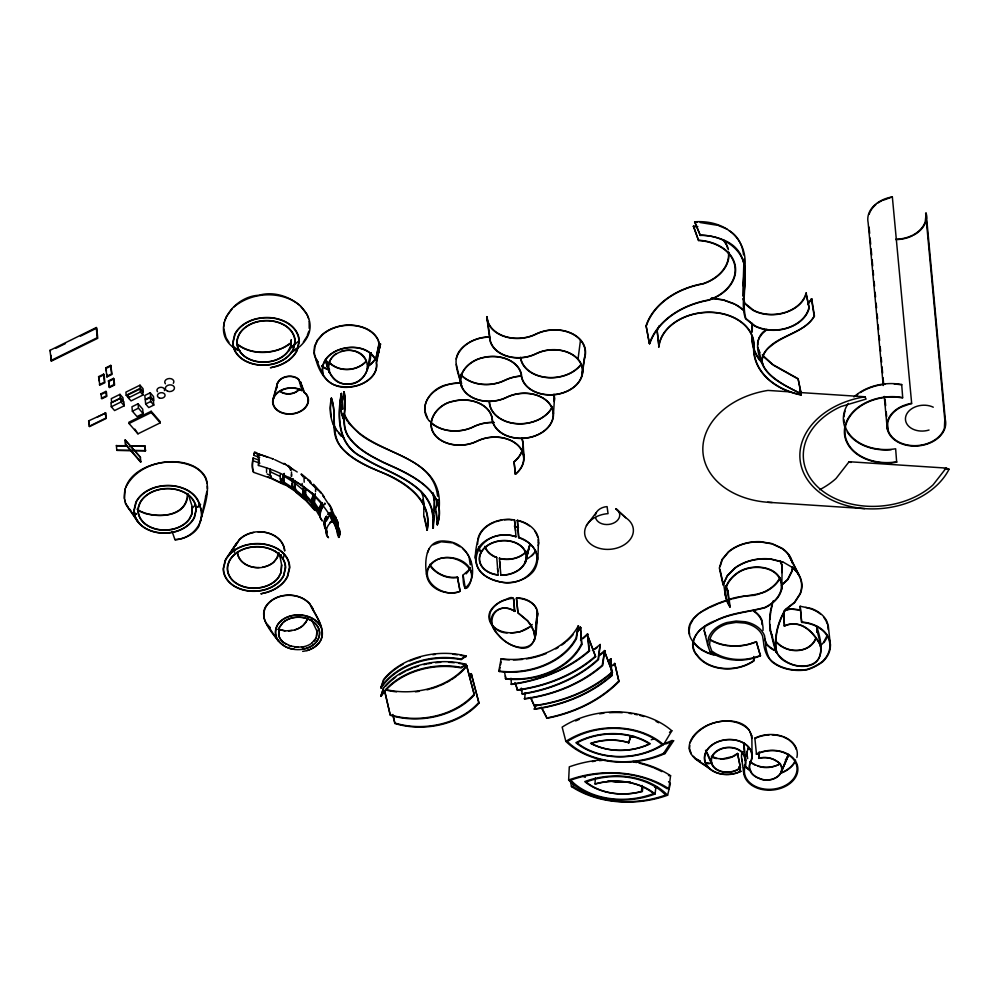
<?xml version="1.0" encoding="UTF-8"?>
<svg xmlns="http://www.w3.org/2000/svg" width="999" height="999" viewBox="0 0 999 999"><rect width="100%" height="100%" fill="white"/><g stroke="black" fill="none" stroke-linecap="round" stroke-linejoin="round"><path stroke-width="1.5" d="M260.065 455.269L257.33 454.308L258.641 458.928L258.429 465.459C294.293 474.987 329.807 500.449 338.973 537.375C334.827 531.593 339.298 525.899 337.088 519.942M327.31 532.455C324.95 527.435 322.627 521.353 326.586 516.308L327.098 518.331C320.879 522.952 330.919 540.272 325.524 529.333M337.862 523.526L337.475 521.99L336.251 527.797L337.2 522.04M753.758 656.505L753.77 660.576A36.051 26.361 -5.3 0 1 697.577 655.531C689.273 647.464 693.743 634.24 702.222 628.209A105.182 76.923 -5.3 0 1 712.487 622.514C728.746 613.423 747.564 612.275 765.034 607.729A34.853 25.487 -5.3 0 0 781.705 589.185C784.49 566.221 752.746 561.975 737.899 572.514A36.513 26.698 -5.3 0 0 729.12 580.918C723.089 588.523 724.625 599.974 730.132 606.843L727.934 590.821L725.786 585.714M781.742 572.577L781.78 565.172L780.544 562.537M580.456 639.997A123.938 90.634 -5.3 0 0 587.462 633.94L589.522 650.973A124.151 90.797 -5.3 0 1 511.451 684.452L510.976 678.246M429.87 564.348C435.289 573.576 446.915 578.746 457.417 577.035L460.227 591.233C447.277 596.253 428.259 589.61 426.511 574.462C424.238 559.677 426.111 538.361 446.391 541.221C463.673 542.282 474.675 559.265 472.24 575.824C469.13 590.122 462.799 594.817 463.111 575.024L468.519 570.267L469.617 567.544M751.922 331.905L752.01 325.886M752.259 331.868L752.334 325.836A45.867 33.541 -5.3 0 0 751.66 322.902M370.929 352.859C370.267 367.857 363.386 386.588 345.055 384.016C332.005 383.316 327.622 369.992 325.587 359.228C327.173 371.928 335.302 386.288 350.174 383.828C359.652 382.917 368.206 374.712 367.457 364.847M433.029 528.146L433.229 518.531L431.818 510.102A67.657 49.488 -5.3 0 0 419.742 490.497C403.184 475.424 381.081 469.205 362.375 457.467C337.375 445.217 337.075 417.457 341.233 393.594L341.508 393.456C337.425 417.32 337.687 445.067 362.699 457.305C381.393 469.043 403.509 475.274 420.055 490.347A67.657 49.488 -5.3 0 1 432.142 509.94L433.554 518.381L433.029 528.146L433.791 515.696M433.341 527.984L434.577 501.273L433.166 492.832M470.791 564.597L470.879 561.488M336.551 430.656C330.157 421.241 328.821 408.778 331.468 398.126C337.612 415.484 328.796 437.4 344.967 451.111C354.657 460.439 367.157 465.909 379.233 471.403C403.996 480.332 433.529 499.925 427.11 530.182L423.713 515.197L424.013 505.269L423.126 499.5M424.225 509.353L423.014 496.453L421.166 491.446M427.11 530.182C433.091 495.691 397.789 478.396 371.253 468.069C359.628 462.574 347.664 456.318 339.96 445.654C329.083 431.63 337.65 413.611 331.131 398.301M781.693 589.185L782.254 565.097L780.356 561.063M270.342 469.355L270.342 473.738L270.342 469.355A21.953 7.917 -70.8 0 0 270.217 471.703L280.22 476.486A21.903 10.864 -57.6 0 0 281.144 482.005L296.865 492.32L293.369 488.986A22.078 12.175 -50.1 0 1 292.645 481.218L293.194 478.896M470.229 564.672L469.068 556.955M925.636 213.224L944.779 419.68L944.405 428.096A28.909 21.141 -5.3 0 1 899.487 442.382A28.909 21.141 -5.3 0 1 901.123 407.105L911.5 403.371A29.458 21.541 -5.3 0 0 887.324 429.245A29.458 21.541 -5.3 0 0 921.14 445.542A29.458 21.541 -5.3 0 0 945.329 419.68L926.173 213.212L925.249 221.628A28.909 21.141 -5.3 0 1 895.916 239.211M751.71 738.423C749.974 716.982 719.442 718.206 705.132 726.41C696.965 730.956 688.773 738.536 689.148 748.626C690.996 759.327 702.834 762.986 710.152 769.23M655.931 786.75L655.082 793.98A69.668 50.949 -5.3 0 1 568.643 779.994L569.293 766.845A93.369 68.282 -5.3 0 1 604.557 759.702M234.39 552.322L234.565 549M477.647 541.146C474.662 552.759 472.952 567.257 484.19 575.137C490.584 579.882 498.326 582.255 506.231 582.642C516.321 582.679 526.773 579.283 533.391 571.366C539.56 563.111 537.437 552.235 538.636 542.657M744.03 273.414C750.823 240.984 726.485 219.493 694.68 221.815L700.311 235.402C721.94 234.765 745.891 249.101 744.904 272.989C746.203 288.174 740.309 303.921 745.491 318.669L754.62 325.999A34.378 25.137 -5.3 0 0 809.19 308.117L806.031 293.107A32.992 24.126 -5.3 0 1 753.658 310.302L744.929 303.284L743.431 298.713M266.608 467.819L266.546 472.352M291.596 474.15L291.446 476.573L291.496 471.978M553.483 413.911L554.507 397.877M655.082 793.98A56.543 41.359 -5.3 0 0 594.979 783.878L595.392 778.059M743.056 285.764L743.793 276.224M710.089 651.61A42.445 31.044 -5.3 0 0 760.451 655.819L756.33 641.633L752.16 643.181M187.3 495.304C186.001 517.607 155.582 518.681 140.185 511.126A28.621 20.929 -5.3 0 1 137.088 509.19M314.335 352.497A31.593 23.102 -5.3 0 0 315.984 358.491C320.479 369.018 324.076 382.829 336.963 385.701C343.818 387.5 351.024 387.237 357.829 385.327C367.395 382.392 378.171 373.988 376.298 362.887C376.173 359.066 385.352 326.099 377.197 356.705M738.798 767.294L740.746 771.44A23.939 17.507 -5.3 0 1 705.069 762.187A23.939 17.507 -5.3 0 1 729.932 739.447A23.939 17.507 -5.3 0 1 750.461 762.549A18.382 13.437 -5.3 0 0 759.028 778.159A14.123 10.327 -5.3 0 0 778.795 775.386A14.123 10.327 -5.3 0 0 776.173 760.976A18.107 13.237 -5.3 0 0 758.691 758.366L759.165 752.097M758.691 758.366L759.228 752.309M314.435 351.261L314.897 346.278L317.645 340.247L322.39 334.827A33.629 24.6 -5.3 0 1 344.842 325.499C357.192 324.4 371.616 328.084 377.934 339.697M379.533 346.341L379.021 351.898L376.273 357.929L371.528 363.361A33.629 24.6 -5.3 0 1 367.395 366.458M534.428 640.484L536.8 619.555C536.738 630.769 536.426 651.148 519.842 647.814C509.502 645.953 500.499 639.173 494.905 630.394C483.466 615.396 501.086 601.248 514.797 611.4C496.178 599.85 483.479 621.665 498.676 635.164C511.463 650.599 538.748 655.157 535.551 627.11M331.468 398.126L330.444 407.992L331.131 416.583M341.233 393.594L340.222 403.109L340.921 411.451M341.508 393.456L340.509 402.972L341.196 411.313L343.406 418.631M689.834 745.591L689.522 748.563L691.345 753.995M710.002 651.673L707.692 644.992L708.453 638.049A28.434 20.792 -5.3 0 1 726.81 622.564L736.113 621.041L745.466 621.765A29.783 21.791 -5.3 0 1 764.51 635.626L765.596 642.494A60.989 44.605 -5.3 0 0 769.817 659.165A37.712 27.585 -5.3 0 0 806.855 669.442L810.476 668.231A49.5 36.201 -5.3 0 0 822.264 661.625A33.779 24.7 -5.3 0 0 801.66 622.389L800.162 606.256L811.45 608.566A33.379 24.413 -5.3 0 1 826.685 620.978L828.233 625.162L830.406 645.292M535.889 624.138L536.563 618.169M293.831 490.384L292.12 485.689L292.882 479.095M285.352 567.794L283.554 575.449A29.82 21.803 -5.3 0 1 265.372 589.447C255.282 592.332 244.006 591.545 234.815 586.301A32.78 23.976 -5.3 0 1 223.539 568.643L225.474 560.464M306.181 499.825L305.457 492.057L303.184 489.535L303.796 487.275L305.544 489.21C301.074 495.292 312.612 509.365 303.246 495.616L307.03 500.961M570.329 780.481L571.465 786.563L573.426 786.75A85.077 62.225 -5.3 0 0 665.659 795.054A64.123 46.891 -5.3 0 0 586.163 781.967A52.048 38.062 -5.3 0 0 641.433 791.408L642.132 785.451M126.935 445.691L116.359 445.704L126.91 445.941M116.796 450.324L145.454 450.699L116.796 450.324L116.396 445.467M145.417 450.936L145.017 446.078L129.957 445.754M641.433 791.408L642.357 791.433L642.906 786.962M537.774 613.461L534.877 636.026L533.853 631.031L531.418 625.836L527.747 620.791L517.944 612.662L516.458 598.039C527.185 597.177 541.033 605.956 536.975 618.056M568.643 779.994A92.432 67.595 -5.3 0 1 668.893 788.76L670.566 775.711A93.369 68.282 -5.3 0 0 632.929 761.313M426.511 574.462C428.309 550.287 470.029 552.959 472.24 575.824M577.984 359.478L580.481 340.184M707.692 644.992L704.208 630.619L704.757 626.373M223.626 327.31L224.325 321.965M309.203 328.359L309.153 321.303M304.72 495.741L302.909 493.743L303.184 489.535M303.434 487.462A22.04 13.187 -42 0 0 302.822 489.722L302.66 494.018M319.043 515.359L313.636 505.781L315.447 497.002M521.89 693.806A122.74 89.76 -5.3 0 0 598.014 659.315L600.174 644.48L598.526 659.577A122.74 89.76 -5.3 0 1 522.402 694.068L521.078 689.31M315.147 510.114C312.15 506.193 313.149 500.724 315.172 496.59L313.773 494.443L311.788 500.961L312.15 504.87L315.547 510.551L314.635 509.328M581.63 376.273L584.34 357.979A32.418 23.714 -5.3 0 0 571.915 333.741A32.418 23.714 -5.3 0 0 535.988 334.24A32.418 23.714 -5.3 0 1 486.738 316.695L489.547 337.337A30.582 22.365 -5.3 0 0 536.013 353.871A30.582 22.365 -5.3 0 1 580.357 362.874A30.582 22.365 -5.3 0 1 558.029 394.018A30.582 22.365 -5.3 0 1 521.441 374.2A30.882 22.59 -5.3 0 0 482.055 357.767C469.68 360.539 456.406 372.877 461.55 386.576A30.582 22.365 -5.3 0 0 506.768 397.39A30.582 22.365 -5.3 0 1 551.111 406.393A30.582 22.365 -5.3 0 1 528.783 437.525A30.582 22.365 -5.3 0 1 492.195 417.719A30.882 22.59 -5.3 0 0 452.809 401.286C437.962 403.821 423.701 421.903 435.252 435.601A30.582 22.365 -5.3 0 0 477.235 441.208A30.582 22.365 -5.3 0 1 516.908 444.518A30.582 22.365 -5.3 0 1 515.309 474.125L515.521 474.225A30.832 22.552 -5.3 0 0 517.095 444.393A30.832 22.552 -5.3 0 0 477.135 441.046A30.345 22.19 -5.3 0 1 435.464 435.489C424.038 421.903 438.149 403.983 452.884 401.461A30.619 22.39 -5.3 0 1 491.933 417.769A30.844 22.552 -5.3 0 0 528.846 437.699A30.844 22.552 -5.3 0 0 551.348 406.318A30.844 22.552 -5.3 0 0 506.655 397.227A30.332 22.19 -5.3 0 1 461.788 386.513L457.33 368.831M581.918 376.311L584.652 358.017M284.253 473.464A22.078 9.528 -64.4 0 0 284.603 483.666L285.127 484.865L284.003 482.192A21.903 9.453 -64.4 0 1 283.791 475.999L284.166 473.551M485.601 547.664A22.702 16.783 -1.6 0 0 494.98 556.693L496.678 557.529L494.78 556.893A23.027 17.02 -1.6 0 1 484.777 546.291M526.361 551.286A22.702 16.783 -1.6 0 1 500.337 558.503L499.4 558.191L500.212 558.728A23.027 17.02 -1.6 0 0 525.761 552.36M498.151 574.949L495.866 574.5A23.377 17.095 -5.3 0 1 485.764 547.002A23.377 17.095 -5.3 0 1 524.512 550.424A23.377 17.095 -5.3 0 1 501.873 575.037L500.949 574.949L501.823 575.274A23.714 17.345 -5.3 0 0 524.825 550.337A23.714 17.345 -5.3 0 0 485.539 546.828A23.714 17.345 -5.3 0 0 495.741 574.737L498.151 574.949L497.514 568.344M477.709 544.105A30.544 22.59 -1.6 0 1 509.69 519.318L514.497 519.917L516.008 536.788C481.193 524.712 456.043 571.066 498.314 581.331C529.258 591.083 555.993 550.836 518.681 537.687L517.532 520.292A30.544 22.59 -1.6 0 1 538.174 545.604M516.008 536.788C500.874 531.043 476.298 539.085 475.149 558.066M518.681 537.687L517.27 520.254M747.027 753.134L747.314 751.248M130.607 510.327A33.192 24.276 -5.3 0 1 125.337 503.221C116.596 468.244 169.668 453.009 194.505 466.708A35.327 25.837 -5.3 0 1 206.131 478.521C210.539 494.28 202.697 510.889 198.938 526.186C194.081 534.677 184.39 538.973 174.95 539.685C191.234 539.46 207.342 522.202 199.575 505.269A34.89 25.512 -5.3 0 0 188.124 490.809C178.334 485.227 166.321 484.365 155.569 487.437A31.806 23.264 -5.3 0 0 136.139 502.347L134.203 510.526A32.78 23.976 -5.3 0 0 145.479 528.184C154.67 533.429 165.946 534.215 176.036 531.331A29.82 21.803 -5.3 0 0 194.218 517.345L196.016 509.677A30.669 22.428 -5.3 0 0 185.439 493.156C176.848 488.274 166.309 487.537 156.88 490.247A27.822 20.342 -5.3 0 0 139.935 503.321L138.686 506.868A28.571 20.892 -5.3 0 0 144.78 523.439M278.646 552.659L276.661 558.541L273.788 561.962A17.832 13.262 -9.9 0 1 265.247 566.545L262.737 567.107M278.833 552.672L277.834 556.705L273.938 562.062A18.019 13.399 -9.9 0 1 265.309 566.695C254.345 570.129 238.661 565.034 237.263 552.222M322.015 502.822A22.065 14.61 -24 0 0 319.568 506.98L318.693 513.461M320.055 515.546L320.392 511.426L323.451 505.007M524.15 698.701A124.151 90.797 -5.3 0 0 602.222 665.234L604.657 650.549L602.734 665.496A124.151 90.797 -5.3 0 1 524.65 698.963L525.224 692.644M283.978 484.615L270.866 478.334L253.596 472.327L253.296 470.941A22.078 7.955 -70.8 0 1 252.834 460.701L253.271 458.091L258.978 460.064M689.223 630.019L689.859 626.261M318.943 513.049L319.293 508.966L322.427 502.709M336.251 527.797L330.731 515.397L331.631 511.65L337.2 524.163M331.281 511.738L330.731 515.397M337.038 529.745L337.949 525.998A23.352 15.46 -24 0 0 336.8 519.942M379.87 346.166L376.573 362.749C378.559 376.748 363.087 385.689 350.949 386.975C331.68 389.985 319.98 376.323 315.696 358.691M437.637 499.887L435.789 508.903L437.262 524.775C449.538 490.621 408.329 473.389 383.803 462.475C371.478 456.293 358.666 449.712 350.075 438.549C338.848 424.85 348.214 407.405 344.143 391.945L342.207 401.173L342.557 409.253M344.143 391.945L342.495 401.049L342.832 409.115M343.868 392.083C347.939 407.542 338.574 424.987 349.8 438.686C358.391 449.837 371.203 456.431 383.529 462.612C408.091 473.663 448.776 490.334 437.262 524.775M536.838 616.658L536.85 610.714M498.813 671.041L501.136 658.753A66.97 48.988 -5.3 0 0 578.321 625.824L576.485 638.573A66.97 48.988 -5.3 0 1 499.3 671.503L498.813 671.041A66.97 48.988 -5.3 0 0 575.998 638.099L578.321 625.824M499.3 671.503L500.074 667.407M500.586 664.685L501.098 661.95M316.483 636.313C317.482 619.992 317.869 640.946 313.599 641.333M853.933 396.928A45.217 33.067 -5.3 0 1 901.685 384.515L901.61 384.915A44.693 32.68 -5.3 0 0 894.267 384.041M338.973 537.375L339.96 533.928A23.177 15.747 1.1 0 0 338.773 527.734M378.284 340.971L378.996 343.544L375.587 360.177L379.32 343.381C375.699 328.758 358.029 323.901 344.667 325.262A33.991 24.863 -5.3 0 0 322.028 334.765L317.257 340.259L314.523 346.353L313.986 352.647A31.931 23.352 -5.3 0 0 317.769 362.038M436.376 507.255L437.912 499.75M125.187 488.686L124.338 498.501M200.537 521.253L205.969 495.516M206.293 494.006L206.855 491.358M295.18 480.556L294.68 482.917A22.028 11.563 -53.9 0 0 294.817 489.06L296.129 491.858M367.17 369.255L370.666 352.809M288.886 477.247L301.785 485.152L302.185 483.454M314.91 495.791L315.309 494.093M571.465 786.563A88.699 64.873 -5.3 0 0 667.619 795.229L670.404 783.516A70.367 51.461 -5.3 0 0 668.506 781.63M187.35 498.389C183.429 516.995 159.316 517.482 144.705 513.386M525.174 562.1L528.896 547.29A22.702 16.783 -1.6 0 0 529.77 544.43M529.907 544.48L525.474 562.187L529.195 547.39A23.027 17.02 -1.6 0 0 530.082 544.48M315.222 493.993L314.935 495.779M273.514 398.701L277.26 384.952M273.364 397.977L277.447 383.067M253.771 454.882L254.57 451.96L256.631 452.784M272.39 458.841L273.351 459.003L254.633 452.647L253.871 455.382L259.653 457.392M280.444 557.017L281.019 554.982M280.657 557.067L281.231 555.019M283.379 557.754L284.365 554.295M662.911 744.105A83.479 61.051 -5.3 0 0 672.015 740.521L673.626 740.771L665.072 753.521L663.648 753.296A74.288 54.333 -5.3 0 1 567.407 741.533A66.771 48.839 -5.3 0 1 662.125 744.692A61.276 44.805 -5.3 0 1 577.11 742.806A57.992 42.408 -5.3 0 1 649.338 743.868A51.261 37.487 -5.3 0 1 591.383 743.431A46.054 33.679 -5.3 0 1 628.683 742.794L630.706 735.764M628.683 742.794L631.068 735.651M782.854 562.212L770.991 559.253A39.898 29.183 -5.3 0 0 735.214 568.031L727.472 575.799L723.076 584.802L719.33 567.994L721.977 559.527L728.234 551.96A37.263 26.848 -4.6 0 1 760.576 541.683L772.04 543.606L781.817 548.114A35.914 25.874 -4.6 0 1 792.382 562.749M720.104 566.633L722.302 559.615L728.496 552.122A36.901 26.598 -4.6 0 1 760.526 541.945L771.89 543.843M369.942 355.357L370.816 352.697M307.655 617.994L306.006 621.853L303.134 625.274A17.832 13.262 -9.9 0 1 294.593 629.857M307.842 618.019L306.181 621.927L303.271 625.374A18.019 13.399 -9.9 0 1 294.643 630.007L288.549 630.993M380.881 687.462L383.566 679.532A66.833 48.814 -5.3 0 1 466.108 656.043L461.263 659.64A66.97 48.988 -5.3 0 0 381.081 688.036L380.881 687.462A66.97 48.988 -5.3 0 1 461.063 659.053L466.108 656.043M381.081 688.036L383.778 680.107A66.833 48.814 -5.3 0 1 398.089 667.245M380.894 695.766L383.591 687.836A66.833 48.814 -5.3 0 1 466.133 664.347L461.276 667.944A66.97 48.988 -5.3 0 0 381.094 696.34L380.894 695.766A66.97 48.988 -5.3 0 1 461.076 667.369L466.133 664.347M381.094 696.34L383.591 687.836M728.458 252.322A40.971 29.958 -5.3 0 1 703.046 283.629A72.328 52.897 -5.3 0 0 646.078 325.649L649.4 343.668A75.225 55.02 -5.3 0 1 708.653 299.962A42.607 31.156 -5.3 0 0 734.877 266.059A42.607 31.156 -5.3 0 0 698.563 240.534L693.443 226.199A41.359 30.245 -5.3 0 1 697.839 226.636M698.563 240.534L693.443 226.199M801.66 622.389L800.162 606.256M336.463 529.445L337.462 525.624A22.028 14.785 -19.1 0 0 337.1 521.703M758.041 341.221L759.265 337.799L762.449 333.541L766.895 329.545M286.476 465.022L283.866 463.374L285.826 464.622M827.16 635.426L823.576 642.432L820.142 646.228M224.812 320.654L226.286 316.708L232.018 308.978M307.255 335.389L308.828 331.206M799.787 390.297L800.998 394.992A69.705 50.974 -5.3 0 1 753.596 347.752A47.527 34.765 -5.3 0 0 709.665 312.412A47.527 34.765 -5.3 0 0 658.965 346.853L657.18 330.931L659.09 325.836M456.193 359.016C458.941 348.364 468.593 341.321 478.846 338.586A32.443 23.726 -5.3 0 1 487.962 337.163M469.13 570.379L470.217 567.569M608.041 661.475A121.016 88.511 -5.3 0 0 610.676 658.791L612.112 675.486A123.789 90.534 -5.3 0 1 534.527 709.215L535.639 704.832M534.527 709.215L536.138 705.094M700.311 235.402L694.68 221.815M427.447 552.872L429.095 548.776M338.474 537.387L339.148 535.764A21.766 14.798 1.1 0 0 339.185 529.907M780.893 773.026L788.848 754.445L781.867 770.316L787.212 757.804L785.351 759.914M780.631 772.964L788.473 754.445L786.875 757.741M723.076 584.802L727.147 575.724L734.952 567.882A40.235 29.421 -5.3 0 1 771.016 559.015L782.991 561.987L792.756 567.669A38.774 28.359 -5.3 0 1 800.299 593.881L794.655 602.572L785.576 609.665A112.013 81.918 -5.3 0 0 776.448 652.297C783.965 663.661 799.699 669.542 812.474 663.998C826.535 657.205 818.905 640.059 816.757 628.833M125.749 487.45C137.437 463.486 171.129 455.819 194.231 466.958A34.977 25.574 -5.3 0 1 205.732 478.658L207.218 483.553M205.494 496.665L206.706 494.03M766.67 329.395C753.995 336.725 756.83 352.023 761.9 363.311C768.631 379.395 786.85 386.039 801.061 393.943L801.248 393.756C785.714 386.438 744.005 365.921 770.966 346.029C784.252 334.515 805.169 331.755 814.472 316.121L811.7 298.738L807.629 304.333M811.7 298.738L807.879 304.47M811.4 298.676L814.173 316.059C803.046 337.075 762.699 335.839 761.9 363.311M748.476 747.414L746.653 753.184L747.702 758.616M747.914 749.337L748.838 747.439M326.236 521.241L328.683 517.082M690.147 742.632C699.362 721.728 732.954 713.049 749.325 730.194M235.24 545.679L239.211 539.66A22.453 16.696 -9.9 0 1 249.488 533.366C263.037 528.446 283.092 534.677 284.802 550.749M235.489 545.741L239.41 539.785A22.228 16.521 -9.9 0 1 249.588 533.553L253.746 532.479M690.072 625.012L693.418 618.943L698.776 613.586A110.439 80.769 -5.3 0 1 702.247 611.5M315.984 638.124L312.088 642.757M815.808 638.149C809.49 653.721 787.175 653.621 776.885 642.22M816.146 638.211C809.727 653.995 787.062 653.958 776.585 642.369M629.033 742.694A47.477 34.728 -5.3 0 0 590.571 743.343A52.835 38.649 -5.3 0 0 650.324 743.793A59.778 43.719 -5.3 0 0 575.874 742.707A63.162 46.191 -5.3 0 0 663.498 744.655L671.852 730.806A77.348 56.568 -5.3 0 0 562.15 727.135L565.859 741.383A76.586 56.019 -5.3 0 0 665.072 753.521M824.025 642.594L826.61 638.411M303.359 342.095L306.73 336.788M663.648 753.296L672.015 740.521M227.847 556.618L237.113 542.632M227.56 556.493L236.888 542.544M258.429 465.459L258.853 463.311A23.489 8.467 -70.8 0 0 257.43 453.746M281.843 483.154L271.553 478.221L270.617 475.561L267.07 473.938M327.098 518.331L330.207 514.448M586.413 525.424L596.266 512.562M946.14 468.081L933.078 484.852A73.826 53.996 -5.3 0 1 820.067 489.011A73.826 53.996 -5.3 0 1 840.946 406.556L866.083 399.076L864.972 396.778A77.26 56.506 -5.3 0 0 799.874 454.545A77.26 56.506 -5.3 0 0 862.399 508.416A77.26 56.506 -5.3 0 0 949.05 469.23L946.14 468.081L849.1 461.725L836.038 478.496A73.826 53.996 -5.3 0 1 819.617 489.722M429.183 420.854C416.945 406.343 432.043 387.175 447.789 384.49A32.73 23.939 -5.3 0 1 461.6 383.067M424.912 410.164C424.076 397.103 436.426 387.774 447.877 384.677A32.455 23.739 -5.3 0 1 461.563 383.279M192.745 507.829L195.592 504.433M466.121 573.851L468.131 571.54M376.648 357.929L371.89 363.424A33.991 24.863 -5.3 0 1 369.905 365.06M267.919 476.91L271.578 478.184M298.164 341.458L290.147 348.514M299.126 347.153C330.007 320.067 288.998 286.276 259.028 295.254C231.406 296.278 206.993 333.429 237.75 350.287M327.66 514.46L329.408 512.649M801.061 393.943L798.076 378.708L772.951 364.61L762.262 354.907M532.23 624.437C520.829 638.274 485.601 635.314 490.034 612.824C493.931 603.721 503.958 599.163 513.336 598.264C513.998 602.559 514.398 607.017 514.797 611.4M197.44 507.055L200.275 504.258M197.765 507.205L200.624 504.383M782.229 584.378L787.612 579.395L791.72 571.278A35.552 25.624 -4.6 0 0 792.357 567.02M781.455 585.489L787.911 579.52L792.07 571.303A35.914 25.874 -4.6 0 0 792.719 567.02M737.537 753.433L740.309 767.469L739.21 768.456A16.683 12.2 -5.3 0 1 715.034 768.019A16.683 12.2 -5.3 0 1 718.518 750.249A16.683 12.2 -5.3 0 1 742.269 752.859A28.496 20.842 -5.3 0 1 744.23 767.919L743.88 768.768A27.173 19.868 -5.3 0 0 773.413 789.959A27.173 19.868 -5.3 0 0 796.415 762.712A27.173 19.868 -5.3 0 0 756.318 754.033L756.493 754.307A26.399 19.306 -5.3 0 1 795.566 762.512A26.399 19.306 -5.3 0 1 773.488 789.098A26.399 19.306 -5.3 0 1 744.58 768.668A28.759 21.029 -5.3 0 0 742.619 752.684A17.108 12.512 -5.3 0 0 718.281 749.999A17.108 12.512 -5.3 0 0 714.71 768.231A17.108 12.512 -5.3 0 0 739.485 768.681L740.534 767.731L737.537 753.433L732.317 756.605L722.839 758.803L718.094 758.616L711.388 756.343M366.059 361.288C356.705 371.428 338.898 372.265 329.158 362.25M336.263 353.471C330.107 357.355 326.211 366.196 329.645 372.727L326.536 360.751M366.258 361.451C356.768 371.69 338.761 372.527 328.933 362.387M330.007 522.427L331.93 520.791M330.694 516.371L331.993 521.466L330.182 523.001A21.766 14.798 1.1 0 0 327.51 536.138L328.484 537.712L327.173 536.401A23.152 15.734 1.1 0 1 326.398 528.146M737.774 753.708C732.916 757.517 726.51 759.365 720.366 759.04M233.729 307.143C251.748 291.87 280.844 290.284 299.613 305.07M289.91 348.301L294.842 344.53M297.69 347.802L290.597 352.635M298.002 348.014L290.846 352.897M301.785 485.152L313.411 494.118L323.027 504.308M595.541 517.569A12.213 8.929 -5.3 0 0 613.336 523.214A12.213 8.929 -5.3 0 0 615.859 508.678L625.611 517.657A24.426 17.857 -5.3 0 1 621.965 546.078A24.426 17.857 -5.3 0 1 585.714 537.762A24.426 17.857 -5.3 0 1 608.054 513.636L607.08 506.605A12.213 8.929 -5.3 0 0 595.454 515.059M530.731 626.423L519.805 631.868L510.939 632.966M433.116 544.83L441.196 541.77L452.347 542.857M328.621 369.418L325.824 359.165M465.047 588.224C486.713 569.555 449.4 547.914 433.304 562.287C414.697 578.346 443.768 599.45 460.227 591.233M296.778 492.395L306.481 500.499M49.95 350.362L96.291 327.535L96.791 328.109L97.74 338.286L51.386 361.114L49.95 350.362L50.45 350.936M55.894 348.251L65.447 343.556M80.432 336.163L95.429 328.783M50.899 360.539L97.24 337.712L96.291 327.535M105.732 367.857L110.764 365.372L112.013 374.45L106.98 376.923L105.732 367.857L106.456 371.228M106.181 368.381L111.214 365.896M98.614 376.635L103.646 374.15L104.108 374.687L104.858 382.717L99.825 385.189L98.614 376.635L99.45 381.181M99.076 377.16L104.108 374.687M106.518 376.398L111.551 373.913L110.764 365.372M99.363 384.665L104.395 382.18L103.646 374.15M108.504 380.831L113.536 378.359L113.998 378.883L114.56 385.027L109.528 387.5L108.504 380.831L109.528 387.5M108.966 381.368L112.737 379.508M109.078 386.975L114.111 384.49L113.536 378.359M100.924 393.868L105.956 391.383L106.406 391.92L106.818 396.353L101.786 398.826L100.924 393.868L101.374 394.393L105.157 392.532M101.324 398.301L106.369 395.816L105.956 391.383M119.992 394.343L111.301 398.626L111.676 402.634L120.367 398.351L119.992 394.343L122.939 397.739L123.314 401.76L120.367 398.351M140.01 385.189L140.31 388.336L143.332 391.833L143.032 388.686L140.01 385.189L125.911 392.132L126.211 395.279L131.044 400.899L142.994 395.005L142.72 391.983L140.097 388.948L128.147 394.842L128.421 397.864L140.372 391.97L140.097 388.948M120.604 397.989L110.926 402.747L111.301 406.768L114.573 410.552L124.251 405.781L123.876 401.773L120.604 397.989L120.979 401.998L124.251 405.781M126.211 395.279L140.31 388.336M111.301 406.768L120.979 401.998M88.661 420.866L105.657 413.012L106.156 418.444L89.473 426.66L88.661 420.866L89.348 425.299M97.315 417.12L105.657 413.012M150.25 392.782L144.818 395.454L145.192 399.475L150.624 396.803L150.25 392.782L153.496 396.541L153.871 400.562L150.624 396.803M89.173 426.311L105.857 418.094L105.345 412.649M150.325 397.49L145.28 399.975L145.654 403.996L148.739 407.567L153.784 405.082L153.409 401.061L150.325 397.49L150.699 401.511L153.784 405.082M138.062 403.771L131.955 406.78L132.368 411.201L137.013 416.571L143.119 413.574L142.707 409.153L138.062 403.771L138.461 408.191L143.119 413.574M145.654 403.996L150.699 401.511M132.368 411.201L138.461 408.191M151.186 411.276L128.908 422.24L129.033 423.501L137.962 433.828L160.227 422.852L160.115 421.603L151.186 411.276L151.299 412.525L160.227 422.852M129.033 423.501L151.299 412.525M125.15 440.047L140.434 457.267L140.584 462.025L125.574 444.667L125.15 440.047L140.434 457.267M125.574 444.667L125.437 439.91M300.886 382.517L300.212 381.893L304.008 392.32L305.507 393.618A17.57 12.85 -5.3 0 1 294.043 413.449A17.57 12.85 -5.3 0 1 273.214 399.825A17.57 12.85 -5.3 0 1 298.926 389.31C305.494 394.355 300.437 379.72 297.19 378.484A11.801 8.629 -5.3 0 0 277.635 383.566M304.008 392.32L306.306 394.031A17.957 13.137 -5.3 0 1 293.207 413.886A17.957 13.137 -5.3 0 1 272.989 399.113A17.957 13.137 -5.3 0 1 299.925 389.36L302.173 390.597M434.365 510.876L434.29 501.411L433.116 494.38M709.552 607.604L717.17 604.158M780.456 763.511C771.74 768.656 760.264 768.568 751.835 762.874A17.707 12.95 -5.3 0 1 750.299 761.563M779.557 764.21C772.926 767.719 764.759 768.768 757.679 766.008M427.56 418.244L425.349 412.175M718.468 603.646L725.037 601.186M306.943 501.023L313.711 507.917L312.837 506.593M322.19 520.954L320.017 516.72M756.53 594.792L764.722 592.082A36.588 26.761 -5.3 0 0 779.008 580.132M727.547 599.999C710.177 605.444 676.098 619.442 693.481 642.457A38.312 28.022 -5.3 0 0 704.732 651.698M883.291 200.225L892.344 196.903A29.458 21.541 -5.3 0 0 868.119 222.552L883.241 385.552M728.883 599.575C740.409 595.067 753.121 596.553 764.485 591.783A36.101 26.399 -5.3 0 0 779.944 577.597M729.045 599.887L731.743 599.113M457.792 577.459C447.814 579.22 437.3 574.7 430.894 566.982M727.934 590.821L725.861 587.1M733.091 598.726L739.922 597.077M340.796 351.423C349.962 348.151 361.601 351.486 366.009 360.577M302.16 649.225L305.806 648.438A19.78 14.461 -5.3 0 0 314.847 643.456C318.431 640.109 320.392 634.977 319.093 630.157A23.939 17.507 -5.3 0 0 314.223 622.702C307.917 617.457 298.976 616.096 291.184 618.256A18.457 13.499 -5.3 0 0 282.754 622.926L279.433 627.547L278.821 635.327A22.29 16.309 -5.3 0 0 283.366 642.257L285.826 644.055M741.283 596.778L745.391 596.016M301.636 647.065L303.996 646.64A17.095 12.5 -5.3 0 0 312.212 642.856M304.046 646.765L294.967 647.29M326.411 529.545L325.1 528.146A21.928 14.86 -14.2 0 1 326.236 516.383M486.738 316.695L487.05 316.658A32.13 23.501 -5.3 0 0 503.783 336.039A32.13 23.501 -5.3 0 0 535.864 334.041A32.73 23.939 -5.3 0 1 572.102 333.554A32.73 23.939 -5.3 0 1 584.64 358.017M489.547 337.337L489.847 337.287A30.307 22.165 -5.3 0 0 505.631 355.569A30.307 22.165 -5.3 0 0 535.901 353.683A30.869 22.577 -5.3 0 1 580.619 362.799A30.869 22.577 -5.3 0 1 558.104 394.205A30.869 22.577 -5.3 0 1 521.141 374.263A30.607 22.378 -5.3 0 0 482.105 357.979C469.767 360.814 456.755 372.877 461.8 386.513M201.723 516.183L201.398 510.739L198.376 500.998A35.202 25.749 -5.3 0 0 188.324 490.609C178.446 484.965 166.309 484.103 155.444 487.2A32.13 23.501 -5.3 0 0 135.827 502.26L133.866 510.526A33.104 24.213 -5.3 0 0 145.255 528.359C154.545 533.653 165.934 534.453 176.124 531.543A30.12 22.028 -5.3 0 0 194.493 517.407L196.316 509.665A30.981 22.652 -5.3 0 0 185.627 492.982C176.935 488.049 166.296 487.312 156.781 490.047A28.097 20.554 -5.3 0 0 139.66 503.246L138.386 506.83A28.859 21.104 -5.3 0 0 144.555 523.576C151.648 529.383 161.351 531.093 170.267 529.745A25.824 18.881 -5.3 0 0 189.36 519.255L191.845 514.423L192.283 506.78L191.608 514.385L189.136 519.168A25.562 18.694 -5.3 0 1 170.23 529.557C161.401 530.881 151.811 529.183 144.768 523.451M274.962 551.098C266.271 546.166 255.632 545.417 246.116 548.151A28.097 20.554 -5.3 0 0 228.996 561.363L227.722 564.934A28.859 21.104 -5.3 0 0 233.878 581.68C240.984 587.487 250.674 589.21 259.59 587.862A25.824 18.881 -5.3 0 0 278.696 577.36L281.181 572.527L281.618 564.897L280.944 572.489L278.471 577.272A25.562 18.694 -5.3 0 1 259.565 587.674C250.737 588.998 241.146 587.3 234.103 581.555A28.571 20.892 -5.3 0 1 228.009 564.972L229.27 561.438A27.822 20.342 -5.3 0 1 246.216 548.364C255.632 545.654 266.184 546.391 274.775 551.273A30.669 22.428 -5.3 0 1 285.352 567.794M292.083 630.419L284.94 630.931L278.034 629.333M746.777 595.904L755.157 595.254M791.77 624.138C804.919 623.026 814.647 634.565 820.154 644.979M712.05 763.536L705.406 762.649M514.785 611.126C512.837 605.431 517.619 593.156 506.793 599.125C501.111 600.849 495.779 603.846 492.02 608.516C483.079 619.417 495.104 633.041 507.142 632.916M516.458 598.039C523.776 598.551 533.341 601.348 536.575 609.253M259.216 567.532C249.775 568.181 238.411 562.562 237.487 552.222M129.92 446.004L144.992 446.328M258.067 531.98C269.605 531.218 283.491 538.111 284.553 550.761M594.979 783.878L595.953 783.903A54.233 39.66 -5.3 0 1 653.608 793.593A66.821 48.864 -5.3 0 1 570.679 780.169A88.661 64.835 -5.3 0 1 666.857 788.586L668.893 788.76M298.339 647.327L288.549 645.616M311.838 505.207L311.725 498.938L313.386 494.592L311.513 492.519M791.046 391.933L767.931 390.422A77.26 56.506 -5.3 0 0 702.859 450.724A77.26 56.506 -5.3 0 0 772.202 502.509M800.286 392.545L864.972 396.778M944.43 468.918L949.05 469.23M767.644 502.26L864.684 508.616M694.567 222.09L697.377 222.315M700.174 222.527L716.92 225.2M668.493 775.524L670.566 775.711M512.037 519.93L509.627 519.642A30.107 22.265 -1.6 0 0 504.37 519.855M517.22 520.566L517.357 520.579A30.107 22.265 -1.6 0 1 529.37 525.836M657.18 330.931L658.965 346.853M711.425 298.127L723.488 299.825L734.277 303.771A45.867 33.541 -5.3 0 1 743.056 309.715M711.388 298.364L723.363 300.05L734.078 303.983M284.99 630.769L278.147 629.195M809.19 308.117L806.031 293.107M646.078 325.649L649.4 343.668M294.518 649.3C279.445 648.251 273.214 632.642 265.572 622.027C262.15 615.859 263.861 607.954 268.756 603.096A22.228 16.521 -9.9 0 1 278.933 596.865C289.485 593.418 302.41 595.566 309.89 604.195C315.284 615.771 329.77 632.954 317.083 644.867A22.415 16.396 -5.3 0 1 306.818 650.499M705.232 762.899L709.078 763.773M800.012 609.865L791.508 608.891A15.959 11.501 -4.6 0 0 786.088 609.952M799.862 610.102L791.52 609.153A15.647 11.276 -4.6 0 0 783.79 611.176L784.427 626.136A14.86 10.877 -5.3 0 1 791.77 624.138M713.523 757.866L716.458 758.591M805.793 607.404L811.188 608.915A32.88 24.038 -5.3 0 1 820.279 613.948M291.745 646.528L283.204 642.357A22.515 16.471 -5.3 0 1 278.609 635.352L279.233 627.484L282.58 622.814A18.644 13.636 -5.3 0 1 291.096 618.106C298.976 615.921 308.017 617.295 314.385 622.589A24.176 17.682 -5.3 0 1 319.305 630.119C320.604 634.989 318.619 640.184 315.01 643.556A19.98 14.61 -5.3 0 1 305.881 648.588C296.428 651.211 285.14 649.025 278.634 641.333C271.091 631.368 255.794 615.297 268.556 602.971A22.453 16.696 -9.9 0 1 278.833 596.678C289.498 593.194 302.547 595.367 310.102 604.083C315.559 615.709 330.032 633.016 317.257 644.992A22.64 16.558 -5.3 0 1 306.893 650.674L302.672 651.385M518.731 537.35C528.533 540.284 537.35 548.863 537.662 559.54M254.633 452.647L267.819 457.23M252.834 460.701L259.89 463.149M270.08 475.374L271.054 477.11M849.1 461.725L851.048 462.487M718.318 225.499L727.022 229.121M328.858 369.98L325.262 368.456A31.931 23.352 -5.3 0 1 321.628 365.971M453.696 543.431L460.152 546.79M329.633 370.005L325.374 368.181A31.593 23.102 -5.3 0 1 321.79 365.709M143.506 512.862L139.922 511.326A28.909 21.141 -5.3 0 1 137.8 510.052M773.276 544.48L781.568 548.314A35.552 25.624 -4.6 0 1 792.032 562.787M755.419 765.222L751.535 763.074A17.982 13.149 -5.3 0 1 749.974 761.738M274.737 459.665L284.453 464.31M240.359 351.173L233.029 346.516M522.04 450.549A32.418 23.714 -5.3 0 1 514.035 461.688L515.521 474.225M797.889 378.896L773.925 365.534M610.664 666.895A125.25 91.596 -5.3 0 0 614.735 663.411L618.968 681.58A119.98 87.75 -5.3 0 1 547.052 718.269L541.158 707.242M510.939 684.178A124.151 90.797 -5.3 0 0 589.01 650.711L589.522 650.973M595.616 656.68L588.124 636.825L595.616 656.68A124.151 90.797 -5.3 0 1 517.532 690.159L514.91 682.579M612.437 672.402L604.944 652.534L612.437 672.402A124.151 90.797 -5.3 0 1 534.353 705.868L530.369 697.402M534.015 708.953A123.789 90.534 -5.3 0 0 611.613 675.224L612.112 675.486M614.735 663.411L618.968 681.58M693.418 756.268L695.491 758.528L700.374 761.138M695.179 758.716L700.137 761.363M287.225 465.634L297.215 471.99M288.386 466.308L293.182 469.742M304.208 482.217L304.021 478.184M283.791 475.999L292.332 481.431M284.278 484.315L282.792 479.757L280.532 478.321L282.093 482.929M284.003 482.192L292.457 487.562L292.095 483.641M294.817 489.06L295.617 489.572A22.078 10.952 -57.6 0 1 295.454 483.416L292.645 481.218M284.515 483.753L293.057 489.185M750.786 308.828L744.567 303.421L743.044 298.763M751.947 309.578L753.421 310.539A33.379 24.413 -5.3 0 0 785.676 312.512M318.569 490.297L322.739 494.455M359.39 433.628C384.14 454.245 433.216 457.679 437.55 495.891M331.993 521.466L334.066 522.877M237.188 343.931C246.366 351.348 258.866 353.384 270.304 351.586A34.166 24.987 -5.3 0 0 289.835 343.431M236.888 344.093C246.166 351.586 258.778 353.646 270.342 351.835A34.503 25.237 -5.3 0 0 281.693 348.589M729.208 230.669C737.724 235.639 742.644 245.23 743.518 254.857M516.471 598.314L517.957 612.949L527.647 621.053L531.231 626.036L533.591 631.156L534.552 636.063M695.491 758.528L710.376 769.08M772.714 364.785L762.974 356.193M301.436 473.988L310.464 481.53M313.474 484.228L321.353 492.957L319.942 491.558M301.024 474.35L305.444 478.034M307.655 479.882L310.964 482.654M309.69 482.405L316.271 488.474M302.822 489.722L295.367 483.491A21.903 10.864 -57.6 0 0 295.517 489.647L302.984 495.891L304.37 498.738M303.546 497.477L296.091 491.246L296.865 492.32M295.779 492.12L306.081 500.724L314.722 510.314M358.379 432.779L348.326 422.802M343.856 438.074L336.888 430.494L333.341 424.038M615.859 508.678L625.611 517.657M766.495 644.517L768.88 646.765M577.06 632.542A66.97 48.988 -5.3 0 0 580.419 627.147L581.755 644.667A66.883 48.914 -5.3 0 1 505.769 678.983L504.607 672.377M580.419 627.147L581.755 644.667M501.136 658.753L501.623 659.228A66.97 48.988 -5.3 0 0 509.403 659.864M299.138 379.795L297.889 378.584A12.163 8.891 -5.3 0 0 283.291 377.522A12.163 8.891 -5.3 0 0 277.285 387.687M267.52 624.912L270.067 627.472M267.295 625.012L269.88 627.597M300.687 306.181L307.093 314.51L308.529 318.544M462.549 548.426L466.408 552.447M334.078 516.246L335.564 517.819L335.152 516.208L336.313 518.006M314.298 485.889L318.456 490.484M309.153 480.382L310.664 482.055M314.685 487.2L316.72 489.448M302.884 491.708L304.683 493.693M305.207 494.268L311.538 501.298M305.244 496.316L311.551 503.321M314.061 507.604L312.15 504.87M463.111 575.024L465.359 588.586M140.372 391.97L142.994 395.005M134.865 429.12L137.962 433.828M125.862 444.53L140.871 461.875M338.436 432.904L341.246 436.276M773.238 600.836A118.319 85.277 -4.6 0 0 770.266 630.706C773.676 641.907 774.088 655.993 785.988 661.9C792.207 665.384 799.35 667.07 806.468 666.158C827.047 663.436 821.028 639.173 816.495 625.836M783.691 612.449L784.427 626.136M127.934 507.48L138.162 522.302M129.158 508.553L138.449 522.177M335.776 518.568L331.006 507.829L322.602 495.092L323.589 496.59M312.45 506.793L313.311 508.079M319.655 516.958L322.015 520.541M330.382 508.941L332.03 511.451M312.787 496.653L314.223 498.838M312.113 498.838L313.586 501.061M313.911 501.573L318.943 509.228M311.788 500.961L313.261 503.209M313.611 503.733L318.681 511.451M311.8 502.984L313.286 505.244M303.908 497.302L304.732 498.563M278.833 641.258C273.863 635.514 274.862 626.398 280.519 621.503A21.091 15.422 -5.3 0 1 290.172 616.196C301.111 613.124 314.897 616.321 320.766 626.723M278.634 641.333C273.601 635.539 274.613 626.323 280.332 621.378A21.304 15.584 -5.3 0 1 290.085 616.021C301.124 612.924 315.06 616.146 320.979 626.66M326.935 531.618L326.011 530.194L326.398 531.056M313.261 484.727L314.185 486.151M228.971 342.345L225.986 337.662L223.764 328.634M293.369 488.986L294.131 490.184M300.212 381.893L300.374 382.167A11.801 8.629 -5.3 0 1 300.537 386.625M302.123 475.424L302.959 476.773M385.614 689.51A66.821 48.876 -5.3 0 0 466.583 665.446L474.325 694.917A66.97 48.988 -5.3 0 1 390.284 715.284L384.49 690.659M469.542 675.686A66.821 48.876 -5.3 0 0 471.228 673.663L478.971 703.134A66.97 48.988 -5.3 0 1 394.93 723.501L392.894 715.434M466.583 665.446L474.325 694.917M471.228 673.663L478.971 703.134M796.865 757.504A27.972 20.455 -5.3 0 0 785.177 737.449A27.972 20.455 -5.3 0 0 754.857 738.149L755.019 738.436A27.56 20.155 -5.3 0 1 769.155 734.852M738.686 767.107L740.746 771.44M467.07 553.571L468.406 555.831M289.348 467.307L290.647 470.192M344.667 416.433L347.59 421.528M270.554 476.935L271.129 478.022M820.454 644.979C814.972 634.365 805.057 622.764 791.757 623.9A15.16 11.089 -5.3 0 0 784.277 625.923M788.523 554.857L799.013 575.561M788.848 554.732L799.3 575.449M541.67 707.504L547.052 718.269M271.553 478.221L270.579 475.611M253.596 472.327L253.147 471.428A23.489 8.467 -70.8 0 1 253.122 457.754M311.663 619.992L316.783 630.781M300.474 381.755L304.358 392.145M757.554 347.34L760.002 352.722M705.531 750.311L711.488 763.573M331.243 513.848L336.8 526.311M321.054 504.77L322.115 507.13M320.005 506.868L321.091 509.29M318.943 511.038L320.055 513.523M325.324 525.374L324.388 522.34M325.324 527.372L324.375 524.325M325.287 528.384L325.686 529.283M707.18 752.859L711.9 763.486M530.869 697.664L534.353 705.868M730.132 606.843C725.212 599.125 723.563 588.673 729.52 581.056A36.101 26.399 -5.3 0 1 735.639 574.612C749.787 562.087 783.865 565.259 781.243 589.16A34.378 25.15 -5.3 0 1 764.797 607.442C748.651 611.975 731.156 612.524 715.858 620.529C701.748 624.899 684.265 641.208 697.177 655.706A36.488 26.686 -5.3 0 0 754.045 660.826M312.188 607.192L313.561 610.551M311.963 607.267L312.862 609.49M749.862 731.518L751.485 735.526M331.006 507.829L331.693 509.552L331.243 507.48M323.888 496.191L324.238 497.09M827.209 623.888L826.185 621.128A32.88 24.038 -5.3 0 0 823.688 617.32M770.304 630.706L772.552 636.863M756.33 641.633L760.414 655.769M172.053 531.331L174.95 539.685M704.208 630.619L705.968 636.013M187.974 493.518L192.283 506.78M124.688 499.662L125.387 501.96M341.358 412.924L343.132 418.768M299.275 381.281L300.886 386.663M799.662 390.522L800.998 394.992M344.093 413.424C362.225 457.879 443.643 448.901 439.21 507.629M516.258 685.776L517.532 690.159M367.245 364.847C364.26 340.684 321.341 349.063 329.645 372.727M757.866 347.29L762.212 363.249M375.836 360.052C364.722 336.538 315.547 347.814 323.114 375.462M771.028 632.092L776.473 652.297M375.587 360.177C364.635 336.888 316.034 347.952 323.351 375.299M325.886 359.178L329.433 372.752M461.55 386.576C459.627 375.012 451.386 361.65 459.652 350.699C464.41 344.505 471.366 340.559 478.796 338.361A32.73 23.939 -5.3 0 1 487.962 336.938M337.475 524.113L337.862 525.661M337.949 525.998L339.96 533.928M337.075 526.261L337.475 527.834M337.562 528.196L339.535 536.001M336.538 527.734L336.938 529.345M325.499 518.294L326.024 520.367M324.762 520.317L325.287 522.427M392.882 714.46L394.93 723.501M384.815 691.196L389.935 713.786M424.388 516.533L427.422 530.032M719.979 569.43L723.401 584.84M689.01 631.268L689.66 634.228M456.368 364.46L457.005 367.37M301.286 387.999L301.873 390.759M798.076 378.708L801.248 393.756M747.052 754.994L747.402 756.78M279.62 554.52L281.618 564.897M457.417 577.035L459.902 590.859M521.303 688.074L521.853 691.071M572.614 782.18L573.426 786.75M741.67 758.74L743.893 774.138M723.488 582.454L725.361 595.754M761.738 621.977L762.125 624.737M727.684 592.395L729.695 606.955M487.05 316.658L489.847 337.287M816.658 627.097L817.332 632.142M816.645 629.657L816.97 632.155M827.721 625.262L828.221 629.595M743.968 744.267L745.778 760.439M505.432 675.911L505.769 678.983M743.818 747.277L744.292 751.698M744.605 754.657L745.242 760.551M742.756 296.016L743.993 259.066M514.497 519.917L515.596 530.869M514.035 461.688L515.309 474.125M499.562 561.038L500.911 575.199M500.287 567.956L499.4 558.191M497.877 571.515L496.715 557.28M892.344 196.903L911.7 403.733M869.093 227.123L869.667 233.341M870.104 237.987L870.678 244.206M871.116 248.863L871.69 255.07M872.127 259.728L872.701 265.934M873.126 270.592L873.563 275.249M874.137 281.456L874.575 286.114M875.149 292.32L875.574 296.978M876.148 303.197L876.585 307.854M877.159 314.061L877.597 318.718M878.171 324.925L878.596 329.583M879.182 335.789L879.607 340.447M880.181 346.653L880.619 351.311M881.193 357.53L881.63 362.187M882.055 366.845L882.629 373.052M883.066 377.709L883.64 383.916M885.077 399.438L885.663 405.644M886.238 411.863L886.662 416.521M887.1 421.178L887.824 428.933M884.252 396.416L887.274 429.021M754.857 738.161L756.493 754.307M587.462 633.94L589.01 650.711M436.326 511.65L437 518.868M437.275 521.753L437.537 524.637M145.017 446.078L145.454 450.699M140.297 458.941L140.584 462.025M129.033 396.678L129.233 398.776M106.718 374.076L106.98 376.923M50.849 355.294L51.386 361.114M901.685 384.515L902.696 397.565A45.217 33.067 -5.3 0 0 844.48 429.47A45.217 33.067 -5.3 0 0 896.665 462.212L896.665 461.825A44.693 32.68 -5.3 0 1 845.004 429.483A44.693 32.68 -5.3 0 1 902.621 397.952M845.191 426.498A44.693 32.68 -5.3 0 0 895.641 448.776L896.665 462.212M753.571 657.692L753.77 660.576M610.676 658.791L611.613 675.224M523.014 445.829L523.688 457.742M523.951 457.729L523.201 444.318A32.692 23.901 -5.3 0 0 521.865 438.199M757.629 342.357L757.754 344.83M207.305 486.138L207.405 488.723M437.737 491.745L437.824 495.754M315.547 489.56L315.597 491.733M751.86 735.439L752.047 757.692M929.045 430.02A17.62 12.887 -5.3 0 1 905.606 417.12A17.62 12.887 -5.3 0 1 933.278 407.205M844.167 422.39A44.693 32.68 -5.3 0 1 843.893 419.568M843.955 416.758A44.693 32.68 -5.3 0 1 845.067 411.126M855.444 396.191A44.693 32.68 -5.3 0 1 857.804 394.305M860.351 392.557A44.693 32.68 -5.3 0 1 885.314 384.24M891.233 449.712A45.217 33.067 -5.3 0 1 847.189 431.905M844.679 426.61A45.217 33.067 -5.3 0 1 848.313 403.396M925.786 221.703A29.458 21.541 -5.3 0 1 913.885 235.027M912.524 235.739A29.458 21.541 -5.3 0 1 895.891 239.61M926.173 213.212A29.458 21.541 -5.3 0 1 926.423 218.881M869.118 214.248A28.909 21.141 -5.3 0 1 875.798 204.683M878.121 202.909A28.909 21.141 -5.3 0 1 881.98 200.637M743.718 742.632A28.634 20.942 -5.3 0 1 743.805 748.376M742.894 751.648A28.634 20.942 -5.3 0 1 742.182 753.234M795.541 760.152A27.56 20.155 -5.3 0 1 781.243 772.751M750.749 770.691A27.56 20.155 -5.3 0 1 744.755 765.072M772.115 734.827A27.56 20.155 -5.3 0 1 782.055 736.563M783.341 737.037A27.56 20.155 -5.3 0 1 788.111 739.447M789.173 740.159A27.56 20.155 -5.3 0 1 796.178 749.337M794.53 762.861A27.972 20.455 -5.3 0 1 781.418 773.014M749.387 770.192A27.972 20.455 -5.3 0 1 744.38 765.222M742.394 761.425A27.972 20.455 -5.3 0 1 741.77 753.209L742.157 752.372A28.147 20.579 -5.3 0 0 742.482 751.585M740.634 771.253A23.664 17.308 -5.3 0 1 705.331 762.137A23.664 17.308 -5.3 0 1 729.919 739.647A23.664 17.308 -5.3 0 1 750.187 762.512A18.656 13.636 -5.3 0 0 758.89 778.346A14.398 10.539 -5.3 0 0 779.02 775.499A14.398 10.539 -5.3 0 0 776.36 760.826A18.382 13.437 -5.3 0 0 758.628 758.166M136.563 514.085A32.855 24.026 -5.3 0 1 134.153 512.637M128.309 507.317A32.855 24.026 -5.3 0 1 125.737 503.109M136.276 514.31A33.192 24.276 -5.3 0 1 133.829 512.849M713.648 654.919A38.312 28.022 -5.3 0 1 710.976 654.183M709.665 653.758A38.312 28.022 -5.3 0 1 705.918 652.26M703.433 610.826A110.439 80.769 -5.3 0 1 708.316 608.229M717.931 655.394A37.85 27.685 -5.3 0 1 693.893 642.282M801.785 622.015A34.278 25.075 -5.3 0 1 822.639 661.85A50.112 36.651 -5.3 0 1 810.701 668.556L806.93 669.805A38.224 27.96 -5.3 0 1 771.752 661.6L767.756 656.668A62.687 45.854 -5.3 0 1 763.598 642.482L762.574 636.026A27.81 20.33 -5.3 0 0 744.792 623.089L736.063 622.402L727.384 623.838A26.511 19.393 -5.3 0 0 710.277 638.274L709.565 644.755L711.713 650.986L714.859 653.096A41.096 30.057 -5.3 0 0 760.489 655.381M776.922 651.248A36.751 26.873 -5.3 0 1 766.957 644.318A60.852 44.505 -5.3 0 1 764.647 638.898M763.049 630.344A60.852 44.505 -5.3 0 1 763.024 627.434L762.05 620.466A29.033 21.229 -5.3 0 0 753.92 610.876M756.38 641.833A41.571 30.407 -5.3 0 1 738.86 646.028M737.337 646.116A41.571 30.407 -5.3 0 1 729.782 645.966M728.296 645.816A41.571 30.407 -5.3 0 1 716.982 643.156M715.671 642.657A41.571 30.407 -5.3 0 1 710.726 640.297M752.147 643.156A41.071 30.032 -5.3 0 1 709.989 639.385M753.558 611.176A28.521 20.867 -5.3 0 1 761.55 620.604M774.512 650.536A37.275 27.26 -5.3 0 1 769.73 647.452M792.544 567.844A38.437 28.109 -5.3 0 1 799.987 593.843L794.38 602.459L785.289 609.552A112.412 82.205 -5.3 0 0 776.111 652.347M770.629 630.656A117.907 84.977 -4.6 0 1 770.042 624.475M770.042 619.492A117.907 84.977 -4.6 0 1 770.778 612.025M770.991 610.776A117.907 84.977 -4.6 0 1 772.427 604.582M658.666 346.803A47.84 34.99 -5.3 0 1 709.69 312.175A47.84 34.99 -5.3 0 1 753.908 347.727A69.393 50.749 -5.3 0 0 801.111 394.767M735.451 304.707A45.542 33.317 -5.3 0 1 742.794 309.89M759.777 360.477A69.605 50.912 -5.3 0 1 754.894 351.998M754.382 350.736A69.605 50.912 -5.3 0 1 751.822 336.251M762.786 363.698A69.293 50.674 -5.3 0 1 752.16 336.226M698.663 240.222A43.019 31.456 -5.3 0 1 735.301 266.021A43.019 31.456 -5.3 0 1 708.791 300.237A74.85 54.745 -5.3 0 0 649.787 343.731M646.453 325.711A71.978 52.635 -5.3 0 1 647.851 322.003M648.401 320.779A71.978 52.635 -5.3 0 1 703.196 283.891A41.359 30.245 -5.3 0 0 728.795 257.567M723.613 239.96A41.359 30.245 -5.3 0 1 728.408 249.688M728.845 252.285A41.359 30.245 -5.3 0 1 728.92 256.256M693.343 226.486A40.971 29.958 -5.3 0 1 696.278 226.736M724.113 241.246A40.971 29.958 -5.3 0 1 726.223 244.755M726.785 245.979A40.971 29.958 -5.3 0 1 727.684 248.476M808.803 308.054A33.978 24.85 -5.3 0 1 754.869 325.761L745.878 318.531C738.91 293.431 756.78 257.854 727.684 241.895A53.297 38.973 -5.3 0 0 700.424 235.102M806.405 293.169A33.379 24.413 -5.3 0 1 805.119 296.853M804.52 298.052A33.379 24.413 -5.3 0 1 786.937 312.075M274.962 551.098A30.981 22.652 -5.3 0 1 285.639 567.782L283.828 575.524A30.12 22.028 -5.3 0 1 265.459 589.66C255.269 592.569 243.881 591.77 234.59 586.475A33.104 24.213 -5.3 0 1 223.214 568.643L225.162 560.377A32.13 23.501 -5.3 0 1 244.78 545.304C255.644 542.22 267.769 543.081 277.66 548.726A35.227 25.762 -5.3 0 1 289.747 567.719L287.65 576.51A34.141 24.975 -5.3 0 1 266.783 592.507L260.851 593.843L266.683 592.257A33.804 24.725 -5.3 0 0 287.337 576.435L289.423 567.732A34.878 25.512 -5.3 0 0 277.447 548.926C267.67 543.331 255.644 542.482 244.905 545.554A31.806 23.264 -5.3 0 0 225.474 560.464M157.517 391.708A3.821 2.797 -5.3 0 1 160.165 387.362A3.821 2.797 -5.3 0 1 164.473 390.597M165.397 383.803A4.583 3.359 -5.3 0 1 169.181 378.521A4.583 3.359 -5.3 0 1 173.327 383.316M399.313 666.47A66.833 48.814 -5.3 0 1 403.109 664.235M409.865 660.963A66.833 48.814 -5.3 0 1 420.017 657.367M432.829 654.72A66.833 48.814 -5.3 0 1 435.439 654.407M452.722 654.283A66.833 48.814 -5.3 0 1 457.342 654.82M460.377 655.307A66.833 48.814 -5.3 0 1 466.321 656.618M471.565 674.2A66.821 48.876 -5.3 0 1 469.88 676.223M478.633 702.597A66.97 48.988 -5.3 0 1 394.593 722.964M385.489 686.388A66.833 48.814 -5.3 0 1 395.729 677.185M399.325 674.775A66.833 48.814 -5.3 0 1 405.769 671.166M407.117 670.516A66.833 48.814 -5.3 0 1 412.699 668.119M414.135 667.582A66.833 48.814 -5.3 0 1 418.544 666.108M423.813 664.685A66.833 48.814 -5.3 0 1 426.373 664.123M427.659 663.86A66.833 48.814 -5.3 0 1 431.543 663.211M435.452 662.724A66.833 48.814 -5.3 0 1 440.709 662.325M448.576 662.312A66.833 48.814 -5.3 0 1 454.283 662.737M458.878 663.361A66.833 48.814 -5.3 0 1 466.333 664.922M466.92 665.983A66.821 48.876 -5.3 0 1 457.292 675.536M456.181 676.41A66.821 48.876 -5.3 0 1 451.448 679.67M450.212 680.444A66.821 48.876 -5.3 0 1 446.353 682.617M445.017 683.304A66.821 48.876 -5.3 0 1 439.523 685.801M438.099 686.363A66.821 48.876 -5.3 0 1 430.781 688.835M429.533 689.185A66.821 48.876 -5.3 0 1 427.01 689.822M419.293 691.333A66.821 48.876 -5.3 0 1 415.372 691.832M396.541 691.845A66.821 48.876 -5.3 0 1 387.425 690.396M473.988 694.38A66.97 48.988 -5.3 0 1 389.947 714.747M553.846 394.817A32.418 23.714 -5.3 0 1 554.145 400.387M552.385 406.531A32.418 23.714 -5.3 0 1 516.808 423.588A32.418 23.714 -5.3 0 1 489.535 401.898M521.041 376.186A32.418 23.714 -5.3 0 0 504.982 380.357A32.418 23.714 -5.3 0 1 461.413 375.412M432.167 423.751A32.418 23.714 -5.3 0 0 473.676 426.798A32.418 23.714 -5.3 0 1 493.968 422.565M522.14 439.747A32.418 23.714 -5.3 0 1 522.927 444.343M521.853 451.798A32.692 23.901 -5.3 0 1 514.26 461.8M493.993 422.365A32.692 23.901 -5.3 0 0 473.576 426.635A32.155 23.526 -5.3 0 1 429.408 420.741M553.958 394.155A32.692 23.914 -5.3 0 1 554.22 401.648M552.022 407.779A32.692 23.914 -5.3 0 1 515.946 423.713A32.692 23.914 -5.3 0 1 489.26 401.96M521.041 375.986A32.692 23.914 -5.3 0 0 504.87 380.182A32.155 23.514 -5.3 0 1 460.726 374.3M580.731 365.11A32.73 23.939 -5.3 0 1 546.515 377.572A32.73 23.939 -5.3 0 1 520.616 358.928M581.318 363.898A32.418 23.714 -5.3 0 1 546.353 377.322A32.418 23.714 -5.3 0 1 520.654 357.317M280.207 476.486A21.953 10.889 -57.6 0 1 280.419 474.238M282.792 479.757A22.04 10.24 -61.1 0 1 282.904 475.437M287.762 465.309A23.389 10.09 -64.4 0 1 291.184 470.017M305.657 498.126A22.078 12.175 -50.1 0 1 306.094 489.672M329.008 503.983A23.314 15.435 -24 0 1 331.281 509.602M320.254 516.021A21.99 13.974 -33.3 0 1 323.576 505.282M642.357 791.433A54.258 39.685 -5.3 0 1 584.74 781.593A66.846 48.889 -5.3 0 1 667.619 795.229M630.132 781.955A57.118 41.771 -5.3 0 1 608.166 780.681M629.707 781.83A54.783 40.072 -5.3 0 1 611.188 781.093M657.404 786.638A89.548 65.497 -5.3 0 1 654.595 787.312M585.252 777.397A67.495 49.363 -5.3 0 1 582.829 776.023M592.182 761.613A89.548 65.497 -5.3 0 1 595.054 761.176M599.388 760.651A89.548 65.497 -5.3 0 1 602.285 760.376M633.791 761.975A89.548 65.497 -5.3 0 1 636.55 762.537M639.273 763.161A89.548 65.497 -5.3 0 1 653.558 767.744M654.782 768.256A89.548 65.497 -5.3 0 1 661.9 771.628M565.859 741.383A68.844 50.35 -5.3 0 1 663.498 744.655M671.852 730.806A70.979 51.911 -5.3 0 1 669.467 732.279M673.626 740.771A86.051 62.937 -5.3 0 1 665.609 743.993M633.191 736.7A59.366 43.419 -5.3 0 1 630.219 737M653.97 738.823A68.844 50.35 -5.3 0 1 651.236 739.747M575.599 720.941A75.025 54.87 -5.3 0 1 579.383 719.342M599.625 713.823A75.025 54.87 -5.3 0 1 603.846 713.224M609.502 712.699A75.025 54.87 -5.3 0 1 622.24 712.687M629.208 713.361A75.025 54.87 -5.3 0 1 631.942 713.773M634.665 714.26A75.025 54.87 -5.3 0 1 637.35 714.822M639.997 715.459A75.025 54.87 -5.3 0 1 643.893 716.558M656.043 721.378A75.025 54.87 -5.3 0 1 658.666 722.739M634.228 736.388A57.592 42.12 -5.3 0 1 629.907 736.875M618.468 681.318A119.98 87.75 -5.3 0 1 546.54 718.006M615.234 663.686A125.25 91.596 -5.3 0 1 613.224 665.434M611.176 659.053A121.016 88.511 -5.3 0 1 609.44 660.851M611.925 672.14A124.151 90.797 -5.3 0 1 533.853 705.606M604.657 650.549A125.1 91.496 -5.3 0 1 599.562 654.869M605.169 650.811A125.1 91.496 -5.3 0 1 600.062 655.144M600.174 644.48A127.51 93.257 -5.3 0 1 592.482 650.386M597.464 647.327A127.51 93.257 -5.3 0 1 595.254 649.013M595.104 656.418A124.151 90.797 -5.3 0 1 517.032 689.897M587.961 634.215A123.938 90.634 -5.3 0 1 583.029 638.573M580.906 627.622A66.97 48.988 -5.3 0 1 579.67 629.807M581.268 644.205A66.883 48.914 -5.3 0 1 505.282 678.521M578.796 626.286A66.97 48.988 -5.3 0 1 577.559 628.471M573.039 634.79A66.97 48.988 -5.3 0 1 566.333 641.52M565.259 642.419A66.97 48.988 -5.3 0 1 561.875 645.017M558.266 647.427A66.97 48.988 -5.3 0 1 555.744 648.938M546.278 653.521A66.97 48.988 -5.3 0 1 541.945 655.132M540.471 655.619A66.97 48.988 -5.3 0 1 526.485 658.903M522.564 659.402A66.97 48.988 -5.3 0 1 513.349 659.927M515.621 526.71A22.702 16.783 -1.6 0 1 518.319 527.622M514.36 526.136A23.027 17.02 -1.6 0 1 518.506 527.422M535.689 550.549A30.107 22.265 -1.6 0 1 525.911 559.652M481.356 552.422A30.107 22.265 -1.6 0 1 478.708 546.977M478.234 539.747A30.107 22.265 -1.6 0 1 478.946 536.85M479.483 535.452A30.107 22.265 -1.6 0 1 494.393 522.265M495.804 521.74A30.107 22.265 -1.6 0 1 501.785 520.217M534.927 531.393A30.107 22.265 -1.6 0 1 537.574 536.825M538.149 539.697A30.107 22.265 -1.6 0 1 538.211 542.619M533.778 553.846A30.544 22.59 -1.6 0 1 531.905 555.781M480.956 552.534A30.544 22.59 -1.6 0 1 478.758 548.439M290.06 343.594A34.503 25.237 -5.3 0 1 283.004 347.989M318.007 361.8A31.593 23.102 -5.3 0 1 316.571 359.615M299.425 389.31A12.163 8.891 -5.3 0 1 280.282 391.608M299.438 388.786A11.801 8.629 -5.3 0 1 280.969 391.72M291.221 341.383L290.484 346.428L288.024 351.211A25.562 18.694 -5.3 0 1 269.118 361.613C260.289 362.937 250.699 361.238 243.656 355.494A28.571 20.892 -5.3 0 1 237.562 338.911L238.823 335.377A27.822 20.342 -5.3 0 1 255.769 322.302C265.185 319.593 275.724 320.329 284.328 325.212A30.669 22.428 -5.3 0 1 294.905 341.733L293.107 349.388A29.82 21.803 -5.3 0 1 274.925 363.386C264.835 366.271 253.559 365.484 244.368 360.239A32.78 23.976 -5.3 0 1 233.092 342.582L235.027 334.39A31.806 23.264 -5.3 0 1 254.458 319.48C265.197 316.433 277.21 317.27 287 322.864A34.878 25.512 -5.3 0 1 298.963 341.67L296.89 350.374A33.804 24.725 -5.3 0 1 276.236 366.208L270.404 367.769L276.336 366.433A34.141 24.975 -5.3 0 0 297.202 350.449L299.3 341.658A35.227 25.762 -5.3 0 0 287.213 322.665C277.322 317.02 265.185 316.159 254.333 319.255A32.13 23.501 -5.3 0 0 234.715 334.315L232.755 342.57A33.104 24.213 -5.3 0 0 244.143 360.414C253.434 365.709 264.822 366.508 275 363.599A30.12 22.028 -5.3 0 0 293.381 349.463L295.192 341.72A30.981 22.652 -5.3 0 0 284.515 325.037C275.824 320.105 265.172 319.355 255.657 322.09A28.097 20.554 -5.3 0 0 238.536 335.302L237.275 338.873A28.859 21.104 -5.3 0 0 243.431 355.619C250.537 361.426 260.227 363.137 269.143 361.8A25.824 18.881 -5.3 0 0 288.249 351.298C292.083 350.162 291.146 334.615 291.221 341.383M324.825 503.321L324.663 504.47L324.825 503.321M159.44 398.014A3.821 2.797 -5.3 0 0 165.072 395.229A3.821 2.797 -5.3 0 0 159.266 393.169A3.821 2.797 -5.3 0 0 159.44 398.014M167.695 391.258A4.583 3.359 -5.3 0 0 174.463 387.924A4.583 3.359 -5.3 0 0 167.495 385.452A4.583 3.359 -5.3 0 0 167.695 391.258"/></g></svg>
